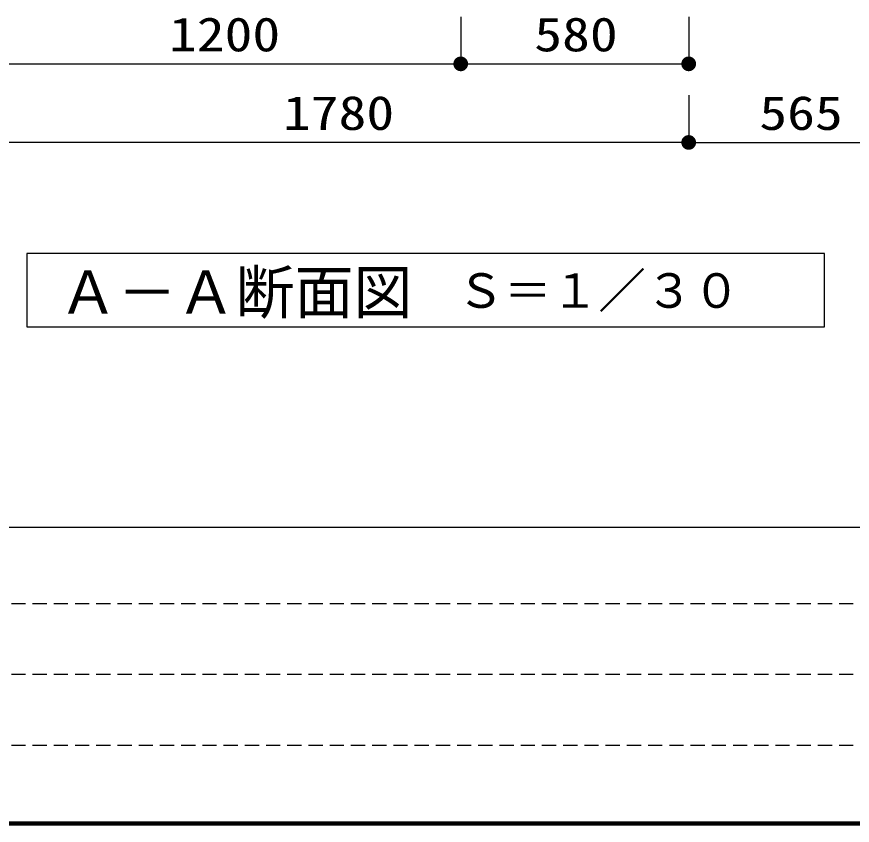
# Model space of a CAD drawing. Units: millimetres, scale not verified. Extents: x -8093 to 8093, y -5792 to 5792.
# Drawn here: x -6415 to -4290, y -5792 to -3734 of the extents above; entities that cross this region are included whole.
import ezdxf
from ezdxf.enums import TextEntityAlignment as Align

# ---------------------------------------------------------------- set-up
doc = ezdxf.new("R2010")
doc.units = ezdxf.units.MM
doc.header["$LTSCALE"] = 30
doc.linetypes.add('DASHED1', pattern=[1.8, 1.2, -0.6])
for name, color, linetype, lineweight in [('0-0_Axis_waku', 7, 'Continuous', 25), ('0-1_00クル-フ-0躯体', 3, 'Continuous', 25), ('0-3_00クル-フ-6寸法', 132, 'Continuous', 25)]:
    doc.layers.add(name, color=color, linetype=linetype, lineweight=lineweight)
doc.styles.add('ＭＳ ゴシック', font='')
doc.styles.get('ＭＳ ゴシック').set_extended_font_data('MS Gothic')

msp = doc.modelspace()

# ---------------------------------------------------------------- linework, layer by layer
at = {"layer": '0-0_Axis_waku'}
for p, q in [((-8085, -5034), (8085, -5034)), ((8093.4, -5792.4), (-8093.4, -5792.4)), ((8092.8, -5791.8), (-8092.8, -5791.8)), ((8092.2, -5791.2), (-8092.2, -5791.2)), ((8091.6, -5790.6), (-8091.6, -5790.6)), ((8091, -5790), (-8091, -5790)), ((8090.4, -5789.4), (-8090.4, -5789.4)), ((8089.8, -5788.8), (-8089.8, -5788.8)), ((8089.2, -5788.2), (-8089.2, -5788.2)), ((8088.6, -5787.6), (-8088.6, -5787.6)), ((8088, -5787), (-8088, -5787)), ((8087.4, -5786.4), (-8087.4, -5786.4)), ((8086.8, -5785.8), (-8086.8, -5785.8)), ((8086.2, -5785.2), (-8086.2, -5785.2)), ((8085.6, -5784.6), (-8085.6, -5784.6)), ((-8085, -5784), (8085, -5784))]:
    msp.add_line(p, q, dxfattribs=at)
at = {"layer": '0-0_Axis_waku', "linetype": 'DASHED1'}
for p, q in [((-75, -5229), (-8085, -5229)), ((-75, -5409), (-8085, -5409)), ((-75, -5589), (-8085, -5589))]:
    msp.add_line(p, q, dxfattribs=at)
at = {"layer": '0-1_00クル-フ-0躯体'}
msp.add_lwpolyline([(-4360.63, -4523.5), (-4360.63, -4337.19), (-6389.96, -4337.19), (-6389.96, -4523.5)], close=True, dxfattribs=at)
at = {"layer": '0-3_00クル-フ-6寸法', "color": 4}
for p, q in [((-5285.75, -3734.47), (-5285.75, -3854.47)), ((-5285.75, -3734.47), (-5285.75, -3854.47)), ((-4705.75, -3734.47), (-4705.75, -3854.47)), ((-6485.75, -3854.47), (-5285.75, -3854.47)), ((-5285.75, -3854.47), (-4705.75, -3854.47)), ((-4705.75, -3934.47), (-4705.75, -4054.47)), ((-4705.75, -3934.47), (-4705.75, -4054.47)), ((-4705.75, -4054.47), (-6485.75, -4054.47)), ((-4705.75, -4054.47), (-4140.62, -4054.47))]:
    msp.add_line(p, q, dxfattribs=at)
at = {"layer": '0-3_00クル-フ-6寸法'}
for points in [[(-5285.75, -3854.47), (-5303.91, -3849.81), (-5303.18, -3847.57)], [(-5285.75, -3854.47), (-5303.91, -3849.81), (-5303.18, -3847.57)], [(-5285.75, -3854.47), (-5303.18, -3847.57), (-5302.18, -3845.44)], [(-5285.75, -3854.47), (-5303.18, -3847.57), (-5302.18, -3845.44)], [(-5285.75, -3854.47), (-5302.18, -3845.44), (-5300.92, -3843.45)], [(-5285.75, -3854.47), (-5302.18, -3845.44), (-5300.92, -3843.45)], [(-5285.75, -3854.47), (-5300.92, -3843.45), (-5299.42, -3841.63)], [(-5285.75, -3854.47), (-5300.92, -3843.45), (-5299.42, -3841.63)], [(-5285.75, -3854.47), (-5299.42, -3841.63), (-5297.7, -3840.02)], [(-5285.75, -3854.47), (-5299.42, -3841.63), (-5297.7, -3840.02)], [(-5285.75, -3854.47), (-5297.7, -3840.02), (-5295.8, -3838.64)], [(-5285.75, -3854.47), (-5297.7, -3840.02), (-5295.8, -3838.64)], [(-5285.75, -3854.47), (-5295.8, -3838.64), (-5293.73, -3837.5)], [(-5285.75, -3854.47), (-5295.8, -3838.64), (-5293.73, -3837.5)], [(-5285.75, -3854.47), (-5293.73, -3837.5), (-5291.54, -3836.64)], [(-5285.75, -3854.47), (-5293.73, -3837.5), (-5291.54, -3836.64)], [(-5285.75, -3854.47), (-5291.54, -3836.64), (-5289.26, -3836.05)], [(-5285.75, -3854.47), (-5291.54, -3836.64), (-5289.26, -3836.05)], [(-5285.75, -3854.47), (-5289.26, -3836.05), (-5286.93, -3835.76)], [(-5285.75, -3854.47), (-5289.26, -3836.05), (-5286.93, -3835.76)], [(-5285.75, -3854.47), (-5286.93, -3835.76), (-5284.57, -3835.76)], [(-5285.75, -3854.47), (-5286.93, -3835.76), (-5284.57, -3835.76)], [(-5285.75, -3854.47), (-5284.57, -3835.76), (-5282.24, -3836.05)], [(-5285.75, -3854.47), (-5284.57, -3835.76), (-5282.24, -3836.05)], [(-5285.75, -3854.47), (-5282.24, -3836.05), (-5279.96, -3836.64)], [(-5285.75, -3854.47), (-5282.24, -3836.05), (-5279.96, -3836.64)], [(-5285.75, -3854.47), (-5279.96, -3836.64), (-5277.77, -3837.5)], [(-5285.75, -3854.47), (-5279.96, -3836.64), (-5277.77, -3837.5)], [(-5285.75, -3854.47), (-5277.77, -3837.5), (-5275.7, -3838.64)], [(-5285.75, -3854.47), (-5277.77, -3837.5), (-5275.7, -3838.64)], [(-5285.75, -3854.47), (-5275.7, -3838.64), (-5273.8, -3840.02)], [(-5285.75, -3854.47), (-5275.7, -3838.64), (-5273.8, -3840.02)], [(-5285.75, -3854.47), (-5273.8, -3840.02), (-5272.08, -3841.63)], [(-5285.75, -3854.47), (-5273.8, -3840.02), (-5272.08, -3841.63)], [(-5285.75, -3854.47), (-5272.08, -3841.63), (-5270.58, -3843.45)], [(-5285.75, -3854.47), (-5272.08, -3841.63), (-5270.58, -3843.45)], [(-5285.75, -3854.47), (-5270.58, -3843.45), (-5269.32, -3845.44)], [(-5285.75, -3854.47), (-5270.58, -3843.45), (-5269.32, -3845.44)], [(-5285.75, -3854.47), (-5269.32, -3845.44), (-5268.32, -3847.57)], [(-5285.75, -3854.47), (-5269.32, -3845.44), (-5268.32, -3847.57)], [(-5285.75, -3854.47), (-5268.32, -3847.57), (-5267.59, -3849.81)], [(-5285.75, -3854.47), (-5268.32, -3847.57), (-5267.59, -3849.81)], [(-4705.75, -3854.47), (-4723.91, -3849.81), (-4723.18, -3847.57)], [(-4705.75, -3854.47), (-4723.18, -3847.57), (-4722.18, -3845.44)], [(-4705.75, -3854.47), (-4722.18, -3845.44), (-4720.92, -3843.45)], [(-4705.75, -3854.47), (-4720.92, -3843.45), (-4719.42, -3841.63)], [(-4705.75, -3854.47), (-4719.42, -3841.63), (-4717.7, -3840.02)], [(-4705.75, -3854.47), (-4717.7, -3840.02), (-4715.8, -3838.64)], [(-4705.75, -3854.47), (-4715.8, -3838.64), (-4713.73, -3837.5)], [(-4705.75, -3854.47), (-4713.73, -3837.5), (-4711.54, -3836.64)], [(-4705.75, -3854.47), (-4711.54, -3836.64), (-4709.26, -3836.05)], [(-4705.75, -3854.47), (-4709.26, -3836.05), (-4706.93, -3835.76)], [(-4705.75, -3854.47), (-4706.93, -3835.76), (-4704.57, -3835.76)], [(-4705.75, -3854.47), (-4704.57, -3835.76), (-4702.24, -3836.05)], [(-4705.75, -3854.47), (-4702.24, -3836.05), (-4699.96, -3836.64)], [(-4705.75, -3854.47), (-4699.96, -3836.64), (-4697.77, -3837.5)], [(-4705.75, -3854.47), (-4697.77, -3837.5), (-4695.7, -3838.64)], [(-4705.75, -3854.47), (-4695.7, -3838.64), (-4693.8, -3840.02)], [(-4705.75, -3854.47), (-4693.8, -3840.02), (-4692.08, -3841.63)], [(-4705.75, -3854.47), (-4692.08, -3841.63), (-4690.58, -3843.45)], [(-4705.75, -3854.47), (-4690.58, -3843.45), (-4689.32, -3845.44)], [(-4705.75, -3854.47), (-4689.32, -3845.44), (-4688.32, -3847.57)], [(-4705.75, -3854.47), (-4688.32, -3847.57), (-4687.59, -3849.81)], [(-5285.75, -3854.47), (-5304.5, -3854.47), (-5304.35, -3852.12)], [(-5285.75, -3854.47), (-5304.5, -3854.47), (-5304.35, -3852.12)], [(-5285.75, -3854.47), (-5304.35, -3856.82), (-5304.5, -3854.47)], [(-5285.75, -3854.47), (-5304.35, -3856.82), (-5304.5, -3854.47)], [(-5285.75, -3854.47), (-5304.35, -3852.12), (-5303.91, -3849.81)], [(-5285.75, -3854.47), (-5304.35, -3852.12), (-5303.91, -3849.81)], [(-5285.75, -3854.47), (-5303.91, -3859.13), (-5304.35, -3856.82)], [(-5285.75, -3854.47), (-5303.91, -3859.13), (-5304.35, -3856.82)], [(-5285.75, -3854.47), (-5303.18, -3861.37), (-5303.91, -3859.13)], [(-5285.75, -3854.47), (-5303.18, -3861.37), (-5303.91, -3859.13)], [(-5285.75, -3854.47), (-5302.18, -3863.5), (-5303.18, -3861.37)], [(-5285.75, -3854.47), (-5302.18, -3863.5), (-5303.18, -3861.37)], [(-5285.75, -3854.47), (-5300.92, -3865.49), (-5302.18, -3863.5)], [(-5285.75, -3854.47), (-5300.92, -3865.49), (-5302.18, -3863.5)], [(-5285.75, -3854.47), (-5299.42, -3867.3), (-5300.92, -3865.49)], [(-5285.75, -3854.47), (-5299.42, -3867.3), (-5300.92, -3865.49)], [(-5285.75, -3854.47), (-5297.7, -3868.92), (-5299.42, -3867.3)], [(-5285.75, -3854.47), (-5297.7, -3868.92), (-5299.42, -3867.3)], [(-5285.75, -3854.47), (-5295.8, -3870.3), (-5297.7, -3868.92)], [(-5285.75, -3854.47), (-5295.8, -3870.3), (-5297.7, -3868.92)], [(-5285.75, -3854.47), (-5293.73, -3871.43), (-5295.8, -3870.3)], [(-5285.75, -3854.47), (-5293.73, -3871.43), (-5295.8, -3870.3)], [(-5285.75, -3854.47), (-5291.54, -3872.3), (-5293.73, -3871.43)], [(-5285.75, -3854.47), (-5291.54, -3872.3), (-5293.73, -3871.43)], [(-5285.75, -3854.47), (-5289.26, -3872.89), (-5291.54, -3872.3)], [(-5285.75, -3854.47), (-5289.26, -3872.89), (-5291.54, -3872.3)], [(-5285.75, -3854.47), (-5286.93, -3873.18), (-5289.26, -3872.89)], [(-5285.75, -3854.47), (-5286.93, -3873.18), (-5289.26, -3872.89)], [(-5285.75, -3854.47), (-5284.57, -3873.18), (-5286.93, -3873.18)], [(-5285.75, -3854.47), (-5284.57, -3873.18), (-5286.93, -3873.18)], [(-5285.75, -3854.47), (-5267.59, -3849.81), (-5267.15, -3852.12)], [(-5285.75, -3854.47), (-5267.59, -3849.81), (-5267.15, -3852.12)], [(-5285.75, -3854.47), (-5267.15, -3852.12), (-5267, -3854.47)], [(-5285.75, -3854.47), (-5267.15, -3852.12), (-5267, -3854.47)], [(-5285.75, -3854.47), (-5282.24, -3872.89), (-5284.57, -3873.18)], [(-5285.75, -3854.47), (-5279.96, -3872.3), (-5282.24, -3872.89)], [(-5285.75, -3854.47), (-5277.77, -3871.43), (-5279.96, -3872.3)], [(-5285.75, -3854.47), (-5275.7, -3870.3), (-5277.77, -3871.43)], [(-5285.75, -3854.47), (-5273.8, -3868.92), (-5275.7, -3870.3)], [(-5285.75, -3854.47), (-5272.08, -3867.3), (-5273.8, -3868.92)], [(-5285.75, -3854.47), (-5270.58, -3865.49), (-5272.08, -3867.3)], [(-5285.75, -3854.47), (-5269.32, -3863.5), (-5270.58, -3865.49)], [(-5285.75, -3854.47), (-5268.32, -3861.37), (-5269.32, -3863.5)], [(-5285.75, -3854.47), (-5267.59, -3859.13), (-5268.32, -3861.37)], [(-5285.75, -3854.47), (-5267.15, -3856.82), (-5267.59, -3859.13)], [(-5285.75, -3854.47), (-5267, -3854.47), (-5267.15, -3856.82)], [(-5285.75, -3854.47), (-5282.24, -3872.89), (-5284.57, -3873.18)], [(-5285.75, -3854.47), (-5279.96, -3872.3), (-5282.24, -3872.89)], [(-5285.75, -3854.47), (-5277.77, -3871.43), (-5279.96, -3872.3)], [(-5285.75, -3854.47), (-5275.7, -3870.3), (-5277.77, -3871.43)], [(-5285.75, -3854.47), (-5273.8, -3868.92), (-5275.7, -3870.3)], [(-5285.75, -3854.47), (-5272.08, -3867.3), (-5273.8, -3868.92)], [(-5285.75, -3854.47), (-5270.58, -3865.49), (-5272.08, -3867.3)], [(-5285.75, -3854.47), (-5269.32, -3863.5), (-5270.58, -3865.49)], [(-5285.75, -3854.47), (-5268.32, -3861.37), (-5269.32, -3863.5)], [(-5285.75, -3854.47), (-5267.59, -3859.13), (-5268.32, -3861.37)], [(-5285.75, -3854.47), (-5267.15, -3856.82), (-5267.59, -3859.13)], [(-5285.75, -3854.47), (-5267, -3854.47), (-5267.15, -3856.82)], [(-4705.75, -3854.47), (-4724.5, -3854.47), (-4724.35, -3852.12)], [(-4705.75, -3854.47), (-4724.35, -3856.82), (-4724.5, -3854.47)], [(-4705.75, -3854.47), (-4724.35, -3852.12), (-4723.91, -3849.81)], [(-4705.75, -3854.47), (-4723.91, -3859.13), (-4724.35, -3856.82)], [(-4705.75, -3854.47), (-4723.18, -3861.37), (-4723.91, -3859.13)], [(-4705.75, -3854.47), (-4722.18, -3863.5), (-4723.18, -3861.37)], [(-4705.75, -3854.47), (-4720.92, -3865.49), (-4722.18, -3863.5)], [(-4705.75, -3854.47), (-4719.42, -3867.3), (-4720.92, -3865.49)], [(-4705.75, -3854.47), (-4717.7, -3868.92), (-4719.42, -3867.3)], [(-4705.75, -3854.47), (-4715.8, -3870.3), (-4717.7, -3868.92)], [(-4705.75, -3854.47), (-4713.73, -3871.43), (-4715.8, -3870.3)], [(-4705.75, -3854.47), (-4711.54, -3872.3), (-4713.73, -3871.43)], [(-4705.75, -3854.47), (-4709.26, -3872.89), (-4711.54, -3872.3)], [(-4705.75, -3854.47), (-4706.93, -3873.18), (-4709.26, -3872.89)], [(-4705.75, -3854.47), (-4704.57, -3873.18), (-4706.93, -3873.18)], [(-4705.75, -3854.47), (-4687.59, -3849.81), (-4687.15, -3852.12)], [(-4705.75, -3854.47), (-4687.15, -3852.12), (-4687, -3854.47)], [(-4705.75, -3854.47), (-4702.24, -3872.89), (-4704.57, -3873.18)], [(-4705.75, -3854.47), (-4699.96, -3872.3), (-4702.24, -3872.89)], [(-4705.75, -3854.47), (-4697.77, -3871.43), (-4699.96, -3872.3)], [(-4705.75, -3854.47), (-4695.7, -3870.3), (-4697.77, -3871.43)], [(-4705.75, -3854.47), (-4693.8, -3868.92), (-4695.7, -3870.3)], [(-4705.75, -3854.47), (-4692.08, -3867.3), (-4693.8, -3868.92)], [(-4705.75, -3854.47), (-4690.58, -3865.49), (-4692.08, -3867.3)], [(-4705.75, -3854.47), (-4689.32, -3863.5), (-4690.58, -3865.49)], [(-4705.75, -3854.47), (-4688.32, -3861.37), (-4689.32, -3863.5)], [(-4705.75, -3854.47), (-4687.59, -3859.13), (-4688.32, -3861.37)], [(-4705.75, -3854.47), (-4687.15, -3856.82), (-4687.59, -3859.13)], [(-4705.75, -3854.47), (-4687, -3854.47), (-4687.15, -3856.82)], [(-4705.75, -4054.47), (-4717.7, -4040.02), (-4715.8, -4038.64)], [(-4705.75, -4054.47), (-4717.7, -4040.02), (-4715.8, -4038.64)], [(-4705.75, -4054.47), (-4715.8, -4038.64), (-4713.73, -4037.5)], [(-4705.75, -4054.47), (-4715.8, -4038.64), (-4713.73, -4037.5)], [(-4705.75, -4054.47), (-4713.73, -4037.5), (-4711.54, -4036.64)], [(-4705.75, -4054.47), (-4713.73, -4037.5), (-4711.54, -4036.64)], [(-4705.75, -4054.47), (-4711.54, -4036.64), (-4709.26, -4036.05)], [(-4705.75, -4054.47), (-4711.54, -4036.64), (-4709.26, -4036.05)], [(-4705.75, -4054.47), (-4709.26, -4036.05), (-4706.93, -4035.76)], [(-4705.75, -4054.47), (-4709.26, -4036.05), (-4706.93, -4035.76)], [(-4705.75, -4054.47), (-4706.93, -4035.76), (-4704.57, -4035.76)], [(-4705.75, -4054.47), (-4706.93, -4035.76), (-4704.57, -4035.76)], [(-4705.75, -4054.47), (-4704.57, -4035.76), (-4702.24, -4036.05)], [(-4705.75, -4054.47), (-4704.57, -4035.76), (-4702.24, -4036.05)], [(-4705.75, -4054.47), (-4702.24, -4036.05), (-4699.96, -4036.64)], [(-4705.75, -4054.47), (-4702.24, -4036.05), (-4699.96, -4036.64)], [(-4705.75, -4054.47), (-4699.96, -4036.64), (-4697.77, -4037.5)], [(-4705.75, -4054.47), (-4699.96, -4036.64), (-4697.77, -4037.5)], [(-4705.75, -4054.47), (-4697.77, -4037.5), (-4695.7, -4038.64)], [(-4705.75, -4054.47), (-4697.77, -4037.5), (-4695.7, -4038.64)], [(-4705.75, -4054.47), (-4695.7, -4038.64), (-4693.8, -4040.02)], [(-4705.75, -4054.47), (-4695.7, -4038.64), (-4693.8, -4040.02)], [(-4705.75, -4054.47), (-4724.5, -4054.47), (-4724.35, -4052.12)], [(-4705.75, -4054.47), (-4724.5, -4054.47), (-4724.35, -4052.12)], [(-4705.75, -4054.47), (-4724.35, -4056.82), (-4724.5, -4054.47)], [(-4705.75, -4054.47), (-4724.35, -4056.82), (-4724.5, -4054.47)], [(-4705.75, -4054.47), (-4724.35, -4052.12), (-4723.91, -4049.81)], [(-4705.75, -4054.47), (-4724.35, -4052.12), (-4723.91, -4049.81)], [(-4705.75, -4054.47), (-4723.91, -4059.13), (-4724.35, -4056.82)], [(-4705.75, -4054.47), (-4723.91, -4059.13), (-4724.35, -4056.82)], [(-4705.75, -4054.47), (-4723.91, -4049.81), (-4723.18, -4047.57)], [(-4705.75, -4054.47), (-4723.91, -4049.81), (-4723.18, -4047.57)], [(-4705.75, -4054.47), (-4723.18, -4061.37), (-4723.91, -4059.13)], [(-4705.75, -4054.47), (-4723.18, -4061.37), (-4723.91, -4059.13)], [(-4705.75, -4054.47), (-4723.18, -4047.57), (-4722.18, -4045.44)], [(-4705.75, -4054.47), (-4723.18, -4047.57), (-4722.18, -4045.44)], [(-4705.75, -4054.47), (-4722.18, -4063.5), (-4723.18, -4061.37)], [(-4705.75, -4054.47), (-4722.18, -4063.5), (-4723.18, -4061.37)], [(-4705.75, -4054.47), (-4722.18, -4045.44), (-4720.92, -4043.45)], [(-4705.75, -4054.47), (-4722.18, -4045.44), (-4720.92, -4043.45)], [(-4705.75, -4054.47), (-4720.92, -4065.49), (-4722.18, -4063.5)], [(-4705.75, -4054.47), (-4720.92, -4065.49), (-4722.18, -4063.5)], [(-4705.75, -4054.47), (-4720.92, -4043.45), (-4719.42, -4041.63)], [(-4705.75, -4054.47), (-4720.92, -4043.45), (-4719.42, -4041.63)], [(-4705.75, -4054.47), (-4719.42, -4067.3), (-4720.92, -4065.49)], [(-4705.75, -4054.47), (-4719.42, -4067.3), (-4720.92, -4065.49)], [(-4705.75, -4054.47), (-4719.42, -4041.63), (-4717.7, -4040.02)], [(-4705.75, -4054.47), (-4719.42, -4041.63), (-4717.7, -4040.02)], [(-4705.75, -4054.47), (-4717.7, -4068.92), (-4719.42, -4067.3)], [(-4705.75, -4054.47), (-4717.7, -4068.92), (-4719.42, -4067.3)], [(-4705.75, -4054.47), (-4715.8, -4070.3), (-4717.7, -4068.92)], [(-4705.75, -4054.47), (-4715.8, -4070.3), (-4717.7, -4068.92)], [(-4705.75, -4054.47), (-4713.73, -4071.43), (-4715.8, -4070.3)], [(-4705.75, -4054.47), (-4713.73, -4071.43), (-4715.8, -4070.3)], [(-4705.75, -4054.47), (-4711.54, -4072.3), (-4713.73, -4071.43)], [(-4705.75, -4054.47), (-4711.54, -4072.3), (-4713.73, -4071.43)], [(-4705.75, -4054.47), (-4709.26, -4072.89), (-4711.54, -4072.3)], [(-4705.75, -4054.47), (-4709.26, -4072.89), (-4711.54, -4072.3)], [(-4705.75, -4054.47), (-4706.93, -4073.18), (-4709.26, -4072.89)], [(-4705.75, -4054.47), (-4706.93, -4073.18), (-4709.26, -4072.89)], [(-4705.75, -4054.47), (-4704.57, -4073.18), (-4706.93, -4073.18)], [(-4705.75, -4054.47), (-4704.57, -4073.18), (-4706.93, -4073.18)], [(-4705.75, -4054.47), (-4693.8, -4040.02), (-4692.08, -4041.63)], [(-4705.75, -4054.47), (-4693.8, -4040.02), (-4692.08, -4041.63)], [(-4705.75, -4054.47), (-4692.08, -4041.63), (-4690.58, -4043.45)], [(-4705.75, -4054.47), (-4692.08, -4041.63), (-4690.58, -4043.45)], [(-4705.75, -4054.47), (-4690.58, -4043.45), (-4689.32, -4045.44)], [(-4705.75, -4054.47), (-4690.58, -4043.45), (-4689.32, -4045.44)], [(-4705.75, -4054.47), (-4689.32, -4045.44), (-4688.32, -4047.57)], [(-4705.75, -4054.47), (-4689.32, -4045.44), (-4688.32, -4047.57)], [(-4705.75, -4054.47), (-4688.32, -4047.57), (-4687.59, -4049.81)], [(-4705.75, -4054.47), (-4688.32, -4047.57), (-4687.59, -4049.81)], [(-4705.75, -4054.47), (-4687.59, -4049.81), (-4687.15, -4052.12)], [(-4705.75, -4054.47), (-4687.59, -4049.81), (-4687.15, -4052.12)], [(-4705.75, -4054.47), (-4687.15, -4052.12), (-4687, -4054.47)], [(-4705.75, -4054.47), (-4687.15, -4052.12), (-4687, -4054.47)], [(-4705.75, -4054.47), (-4702.24, -4072.89), (-4704.57, -4073.18)], [(-4705.75, -4054.47), (-4699.96, -4072.3), (-4702.24, -4072.89)], [(-4705.75, -4054.47), (-4697.77, -4071.43), (-4699.96, -4072.3)], [(-4705.75, -4054.47), (-4695.7, -4070.3), (-4697.77, -4071.43)], [(-4705.75, -4054.47), (-4693.8, -4068.92), (-4695.7, -4070.3)], [(-4705.75, -4054.47), (-4692.08, -4067.3), (-4693.8, -4068.92)], [(-4705.75, -4054.47), (-4690.58, -4065.49), (-4692.08, -4067.3)], [(-4705.75, -4054.47), (-4689.32, -4063.5), (-4690.58, -4065.49)], [(-4705.75, -4054.47), (-4688.32, -4061.37), (-4689.32, -4063.5)], [(-4705.75, -4054.47), (-4687.59, -4059.13), (-4688.32, -4061.37)], [(-4705.75, -4054.47), (-4687.15, -4056.82), (-4687.59, -4059.13)], [(-4705.75, -4054.47), (-4687, -4054.47), (-4687.15, -4056.82)], [(-4705.75, -4054.47), (-4702.24, -4072.89), (-4704.57, -4073.18)], [(-4705.75, -4054.47), (-4699.96, -4072.3), (-4702.24, -4072.89)], [(-4705.75, -4054.47), (-4697.77, -4071.43), (-4699.96, -4072.3)], [(-4705.75, -4054.47), (-4695.7, -4070.3), (-4697.77, -4071.43)], [(-4705.75, -4054.47), (-4693.8, -4068.92), (-4695.7, -4070.3)], [(-4705.75, -4054.47), (-4692.08, -4067.3), (-4693.8, -4068.92)], [(-4705.75, -4054.47), (-4690.58, -4065.49), (-4692.08, -4067.3)], [(-4705.75, -4054.47), (-4689.32, -4063.5), (-4690.58, -4065.49)], [(-4705.75, -4054.47), (-4688.32, -4061.37), (-4689.32, -4063.5)], [(-4705.75, -4054.47), (-4687.59, -4059.13), (-4688.32, -4061.37)], [(-4705.75, -4054.47), (-4687.15, -4056.82), (-4687.59, -4059.13)], [(-4705.75, -4054.47), (-4687, -4054.47), (-4687.15, -4056.82)]]:
    msp.add_solid(points, dxfattribs=at)

# ---------------------------------------------------------------- texts
at = {"layer": '0-1_00クル-フ-0躯体', "color": 4, "style": 'ＭＳ ゴシック'}
for s, height, p in [('Ａ－Ａ断面図', 110, (-6308.71, -4523.47)), ('Ｓ＝１／３０', 87.98, (-5295.16, -4501.8))]:
    msp.add_text(s, height=height, dxfattribs=at).set_placement(p, align=Align.BOTTOM_LEFT)
at = {"layer": '0-3_00クル-フ-6寸法', "color": 3, "style": 'ＭＳ ゴシック', "width": 1.2}
for s, p in [('1200', (-6028.04, -3848.62)), ('580', (-5098.61, -3848.62)), ('1780', (-5738.04, -4048.62)), ('565', (-4526.04, -4048.62))]:
    msp.add_text(s, height=86.66, dxfattribs=at).set_placement(p, align=Align.BOTTOM_LEFT)

doc.saveas('drawing.dxf')
